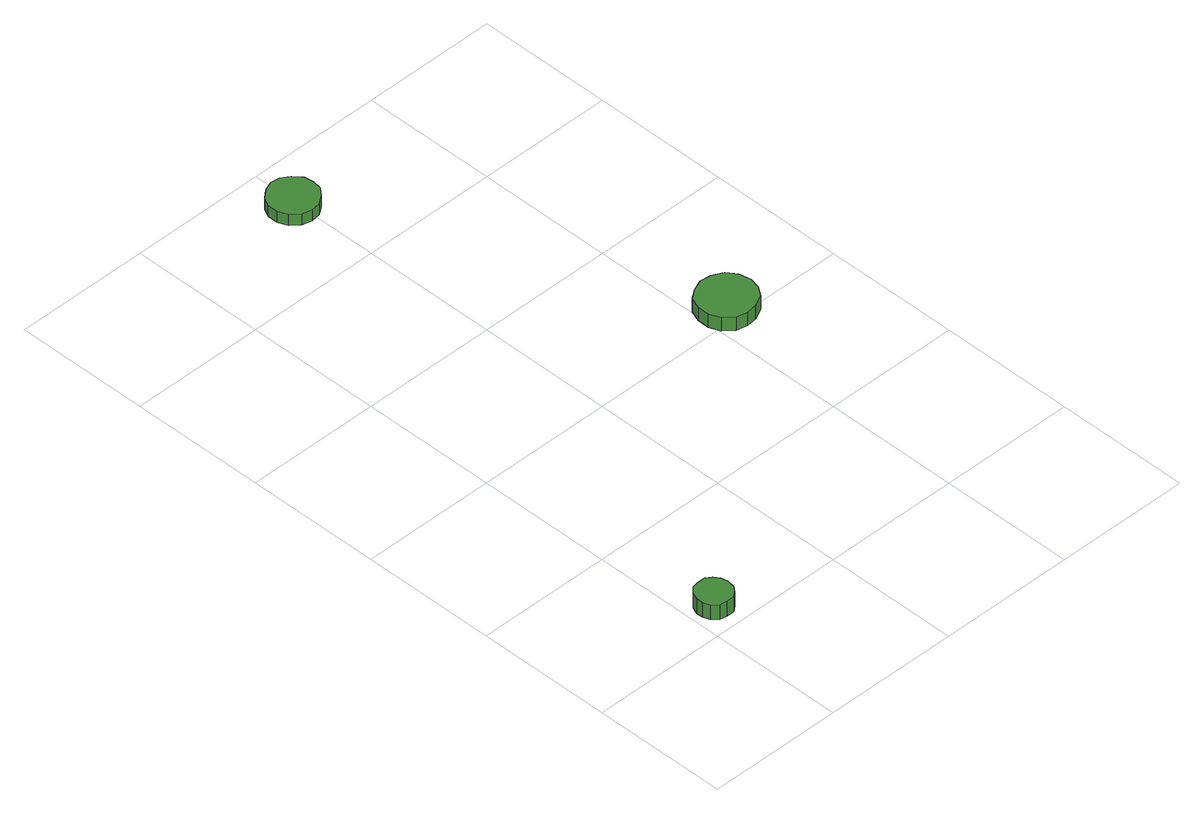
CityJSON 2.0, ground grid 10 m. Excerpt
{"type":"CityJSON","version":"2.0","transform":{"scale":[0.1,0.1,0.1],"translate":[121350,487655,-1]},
"CityObjects":{
"tree1":{"type":"SolitaryVegetationObject","attributes":{"function":"something"},"geometry":[{"type":"MultiSurface","lod":"1","boundaries":[[[0,1,2,3,4,5,6,7,8,9,10,11,12,13,14]],[[15,16,17,18,19,20,21,22,23,24,25,26,27,28,29]],[[0,29,28,1]],[[1,28,27,2]],[[2,27,26,3]],[[3,26,25,4]],[[4,25,24,5]],[[5,24,23,6]],[[6,23,22,7]],[[7,22,21,8]],[[8,21,20,9]],[[9,20,19,10]],[[10,19,18,11]],[[11,18,17,12]],[[12,17,16,13]],[[13,16,15,14]],[[14,15,29,0]]]}]},
"tree2":{"type":"SolitaryVegetationObject","attributes":{"function":"something"},"geometry":[{"type":"MultiSurface","lod":"1","boundaries":[[[30,31,32,33,34,35,36,37,38,39,40,41,42,43,44]],[[45,46,47,48,49,50,51,52,53,54,55,56,57,58,59]],[[30,59,58,31]],[[31,58,57,32]],[[32,57,56,33]],[[33,56,55,34]],[[34,55,54,35]],[[35,54,53,36]],[[36,53,52,37]],[[37,52,51,38]],[[38,51,50,39]],[[39,50,49,40]],[[40,49,48,41]],[[41,48,47,42]],[[42,47,46,43]],[[43,46,45,44]],[[44,45,59,30]]]}]},
"tree3":{"type":"SolitaryVegetationObject","attributes":{"function":"something"},"geometry":[{"type":"MultiSurface","lod":"1","boundaries":[[[60,61,62,63,64,65,66,67,68,69,70,71,72,73,74]],[[75,76,77,78,79,80,81,82,83,84,85,86,87,88,89]],[[60,89,88,61]],[[61,88,87,62]],[[62,87,86,63]],[[63,86,85,64]],[[64,85,84,65]],[[65,84,83,66]],[[66,83,82,67]],[[67,82,81,68]],[[68,81,80,69]],[[69,80,79,70]],[[70,79,78,71]],[[71,78,77,72]],[[72,77,76,73]],[[73,76,75,74]],[[74,75,89,60]]]}]}
},
"vertices":[
[31,22,20],[30,27,20],[27,31,20],[23,34,20],[17,34,20],[12,33,20],[8,29,20],[6,24,20],[6,19,20],[8,14,20],[12,10,20],[17,9,20],[23,9,20],[27,12,20],[30,16,20],[30,16,8],[27,12,8],[23,9,8],[17,9,8],[12,10,8],[8,14,8],[6,19,8],[6,24,8],[8,29,8],[12,33,8],[17,34,8],[23,34,8],[27,31,8],[30,27,8],[31,22,8],
[114,464,18],[113,471,18],[108,477,18],[102,481,18],[95,482,18],[88,479,18],[82,474,18],[79,468,18],[79,460,18],[82,453,18],[88,448,18],[95,446,18],[102,447,18],[108,451,18],[113,457,18],[113,457,9],[108,451,9],[102,447,9],[95,446,9],[88,448,9],[82,453,9],[79,460,9],[79,468,9],[82,474,9],[88,479,9],[95,482,9],[102,481,9],[108,477,9],[113,471,9],[114,464,9],
[239,210,19],[237,219,19],[232,226,19],[224,230,19],[216,231,19],[208,228,19],[201,223,19],[198,215,19],[198,206,19],[201,198,19],[208,192,19],[216,190,19],[224,191,19],[232,195,19],[237,202,19],[237,202,8],[232,195,8],[224,191,8],[216,190,8],[208,192,8],[201,198,8],[198,206,8],[198,215,8],[201,223,8],[208,228,8],[216,231,8],[224,230,8],[232,226,8],[237,219,8],[239,210,8]
]}
